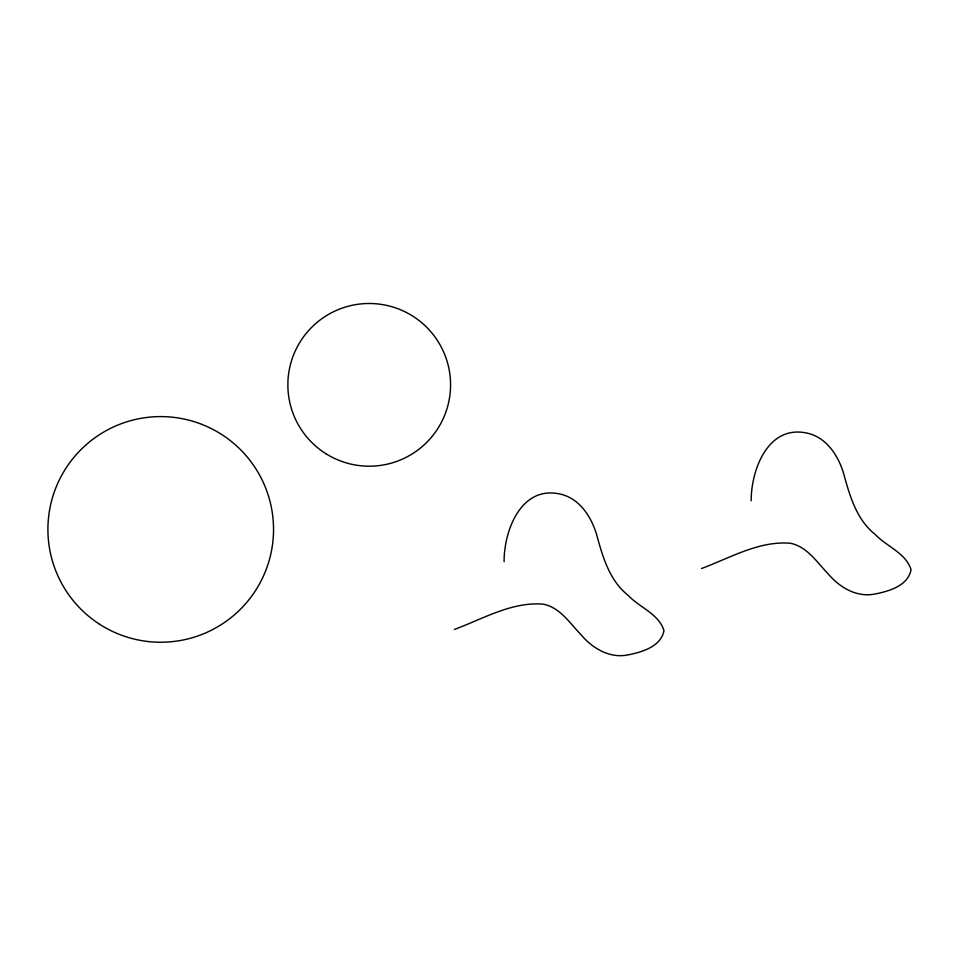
<?xml version="1.0" encoding="UTF-8"?>
<svg xmlns="http://www.w3.org/2000/svg" width="959" height="959" viewBox="0 0 959 959"><rect width="100%" height="100%" fill="white"/><g stroke="black" fill="none" stroke-linecap="round" stroke-linejoin="round"><path stroke-width="1.44" d="M504.098 561.722C503.943 531.897 519.934 487.675 556.939 493.465C579.452 496.57 592.482 517.92 597.601 538.203C603.403 559.145 610.38 581.298 628.133 595.347C639.401 607.419 658.821 613.856 663.964 630.578C661.135 646.666 641.595 652.3 627.654 654.961C609.361 658.581 592.242 648.104 580.878 634.57C569.766 623.062 560.032 607.491 543.226 604.158C511.794 601.569 482.94 618.903 454.386 629.452M751.185 500.802C751.029 470.989 767.008 426.767 804.026 432.545C826.538 435.662 839.569 457.011 844.675 477.294C850.489 498.236 857.466 520.389 875.207 534.439C886.488 546.51 905.907 552.947 911.05 569.67C908.209 585.757 888.669 591.391 874.728 594.053C856.447 597.673 839.317 587.196 827.965 573.65C816.852 562.154 807.118 546.57 790.312 543.25C758.881 540.648 730.015 557.994 701.473 568.531M98.609 623.602A112.826 112.826 0 0 0 273.339 536.105A112.826 112.826 0 0 0 110.213 428.529A112.826 112.826 0 0 0 98.609 623.602M325.724 453.595A81.359 81.359 0 0 0 450.502 388.143A81.359 81.359 0 0 0 331.418 312.802A81.359 81.359 0 0 0 325.724 453.595"/></g></svg>
